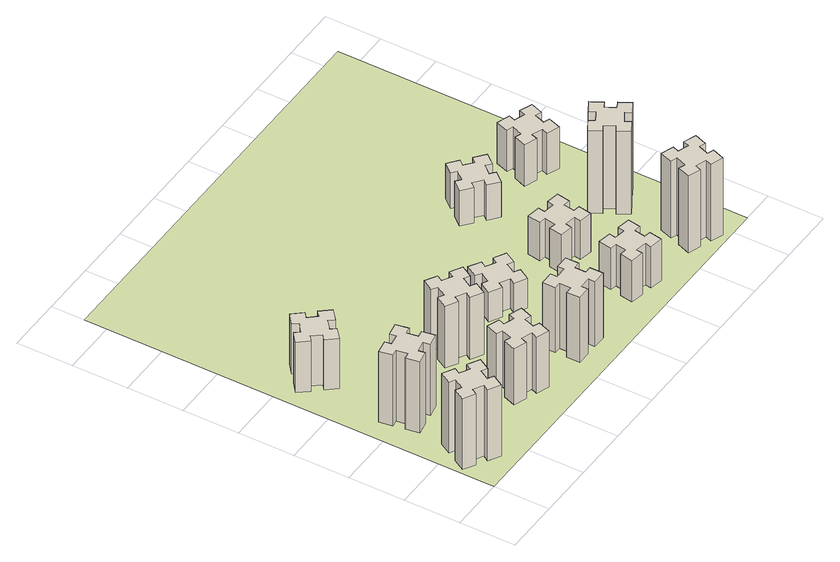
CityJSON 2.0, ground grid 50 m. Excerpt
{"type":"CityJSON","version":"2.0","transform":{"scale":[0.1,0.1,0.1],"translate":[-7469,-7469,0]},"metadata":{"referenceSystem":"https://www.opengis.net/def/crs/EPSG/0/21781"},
"CityObjects":{
"building1":{"type":"Building","attributes":{"class":"1000","function":"1000","usage":"1000","yearOfConstruction":2016,"roofType":"1000","measuredHeight":72,"storeysAboveGround":30,"storeysBelowGround":0},"geometry":[{"type":"Solid","lod":"1","boundaries":[[[[0,1,2,3,4,5,6,7,8,9,10,11,12,13,14,15,16,17,18,19]],[[17,16,20,21]],[[16,15,22,20]],[[15,14,23,22]],[[14,13,24,23]],[[13,12,25,24]],[[12,11,26,25]],[[11,10,27,26]],[[10,9,28,27]],[[9,8,29,28]],[[8,7,30,29]],[[7,6,31,30]],[[6,5,32,31]],[[5,4,33,32]],[[4,3,34,33]],[[3,2,35,34]],[[2,1,36,35]],[[1,0,37,36]],[[0,19,38,37]],[[19,18,39,38]],[[18,17,21,39]],[[24,25,26,27,28,29,30,31,32,33,34,35,36,37,38,39,21,20,22,23]]]]}]},
"building2":{"type":"Building","attributes":{"class":"1000","function":"1000","usage":"1000","yearOfConstruction":2016,"roofType":"1000","measuredHeight":72,"storeysAboveGround":30,"storeysBelowGround":0},"geometry":[{"type":"Solid","lod":"1","boundaries":[[[[40,41,42,43,44,45,46,47,48,49,50,51,52,53,54,55,56,57,58,59]],[[57,56,60,61]],[[56,55,62,60]],[[55,54,63,62]],[[54,53,64,63]],[[53,52,65,64]],[[52,51,66,65]],[[51,50,67,66]],[[50,49,68,67]],[[49,48,69,68]],[[48,47,70,69]],[[47,46,71,70]],[[46,45,72,71]],[[45,44,73,72]],[[44,43,74,73]],[[43,42,75,74]],[[42,41,76,75]],[[41,40,77,76]],[[40,59,78,77]],[[59,58,79,78]],[[58,57,61,79]],[[64,65,66,67,68,69,70,71,72,73,74,75,76,77,78,79,61,60,62,63]]]]}]},
"building3":{"type":"Building","attributes":{"class":"1000","function":"1000","usage":"1000","yearOfConstruction":2016,"roofType":"1000","measuredHeight":51,"storeysAboveGround":30,"storeysBelowGround":0},"geometry":[{"type":"Solid","lod":"1","boundaries":[[[[80,81,82,83,84,85,86,87,88,89,90,91,92,93,94,95,96,97,98,99]],[[97,96,100,101]],[[96,95,102,100]],[[95,94,103,102]],[[94,93,104,103]],[[93,92,105,104]],[[92,91,106,105]],[[91,90,107,106]],[[90,89,108,107]],[[89,88,109,108]],[[88,87,110,109]],[[87,86,111,110]],[[86,85,112,111]],[[85,84,113,112]],[[84,83,114,113]],[[83,82,115,114]],[[82,81,116,115]],[[81,80,117,116]],[[80,99,118,117]],[[99,98,119,118]],[[98,97,101,119]],[[104,105,106,107,108,109,110,111,112,113,114,115,116,117,118,119,101,100,102,103]]]]}]},
"building4":{"type":"Building","attributes":{"class":"1000","function":"1000","usage":"1000","yearOfConstruction":2016,"roofType":"1000","measuredHeight":57,"storeysAboveGround":30,"storeysBelowGround":0},"geometry":[{"type":"Solid","lod":"1","boundaries":[[[[120,121,122,123,124,125,126,127,128,129,130,131,132,133,134,135,136,137,138,139]],[[137,136,140,141]],[[136,135,142,140]],[[135,134,143,142]],[[134,133,144,143]],[[133,132,145,144]],[[132,131,146,145]],[[131,130,147,146]],[[130,129,148,147]],[[129,128,149,148]],[[128,127,150,149]],[[127,126,151,150]],[[126,125,152,151]],[[125,124,153,152]],[[124,123,154,153]],[[123,122,155,154]],[[122,121,156,155]],[[121,120,157,156]],[[120,139,158,157]],[[139,138,159,158]],[[138,137,141,159]],[[144,145,146,147,148,149,150,151,152,153,154,155,156,157,158,159,141,140,142,143]]]]}]},
"building5":{"type":"Building","attributes":{"class":"1000","function":"1000","usage":"1000","yearOfConstruction":2016,"roofType":"1000","measuredHeight":63,"storeysAboveGround":30,"storeysBelowGround":0},"geometry":[{"type":"Solid","lod":"1","boundaries":[[[[160,161,162,163,164,165,166,167,168,169,170,171,172,173,174,175,176,177,178,179]],[[177,176,180,181]],[[176,175,182,180]],[[175,174,183,182]],[[174,173,184,183]],[[173,172,185,184]],[[172,171,186,185]],[[171,170,187,186]],[[170,169,188,187]],[[169,168,189,188]],[[168,167,190,189]],[[167,166,191,190]],[[166,165,192,191]],[[165,164,193,192]],[[164,163,194,193]],[[163,162,195,194]],[[162,161,196,195]],[[161,160,197,196]],[[160,179,198,197]],[[179,178,199,198]],[[178,177,181,199]],[[184,185,186,187,188,189,190,191,192,193,194,195,196,197,198,199,181,180,182,183]]]]}]},
"building6":{"type":"Building","attributes":{"class":"1000","function":"1000","usage":"1000","yearOfConstruction":2016,"roofType":"1000","measuredHeight":66,"storeysAboveGround":30,"storeysBelowGround":0},"geometry":[{"type":"Solid","lod":"1","boundaries":[[[[200,201,202,203,204,205,206,207,208,209,210,211,212,213,214,215,216,217,218,219]],[[217,216,220,221]],[[216,215,222,220]],[[215,214,223,222]],[[214,213,224,223]],[[213,212,225,224]],[[212,211,226,225]],[[211,210,227,226]],[[210,209,228,227]],[[209,208,229,228]],[[208,207,230,229]],[[207,206,231,230]],[[206,205,232,231]],[[205,204,233,232]],[[204,203,234,233]],[[203,202,235,234]],[[202,201,236,235]],[[201,200,237,236]],[[200,219,238,237]],[[219,218,239,238]],[[218,217,221,239]],[[224,225,226,227,228,229,230,231,232,233,234,235,236,237,238,239,221,220,222,223]]]]}]},
"building7":{"type":"Building","attributes":{"class":"1000","function":"1000","usage":"1000","yearOfConstruction":2016,"roofType":"1000","measuredHeight":30,"storeysAboveGround":30,"storeysBelowGround":0},"geometry":[{"type":"Solid","lod":"1","boundaries":[[[[240,241,242,243,244,245,246,247,248,249,250,251,252,253,254,255,256,257,258,259]],[[257,256,260,261]],[[256,255,262,260]],[[255,254,263,262]],[[254,253,264,263]],[[253,252,265,264]],[[252,251,266,265]],[[251,250,267,266]],[[250,249,268,267]],[[249,248,269,268]],[[248,247,270,269]],[[247,246,271,270]],[[246,245,272,271]],[[245,244,273,272]],[[244,243,274,273]],[[243,242,275,274]],[[242,241,276,275]],[[241,240,277,276]],[[240,259,278,277]],[[259,258,279,278]],[[258,257,261,279]],[[264,265,266,267,268,269,270,271,272,273,274,275,276,277,278,279,261,260,262,263]]]]}]},
"building8":{"type":"Building","attributes":{"class":"1000","function":"1000","usage":"1000","yearOfConstruction":2016,"roofType":"1000","measuredHeight":42,"storeysAboveGround":30,"storeysBelowGround":0},"geometry":[{"type":"Solid","lod":"1","boundaries":[[[[280,281,282,283,284,285,286,287,288,289,290,291,292,293,294,295,296,297,298,299]],[[297,296,300,301]],[[296,295,302,300]],[[295,294,303,302]],[[294,293,304,303]],[[293,292,305,304]],[[292,291,306,305]],[[291,290,307,306]],[[290,289,308,307]],[[289,288,309,308]],[[288,287,310,309]],[[287,286,311,310]],[[286,285,312,311]],[[285,284,313,312]],[[284,283,314,313]],[[283,282,315,314]],[[282,281,316,315]],[[281,280,317,316]],[[280,299,318,317]],[[299,298,319,318]],[[298,297,301,319]],[[304,305,306,307,308,309,310,311,312,313,314,315,316,317,318,319,301,300,302,303]]]]}]},
"building9":{"type":"Building","attributes":{"class":"1000","function":"1000","usage":"1000","yearOfConstruction":2016,"roofType":"1000","measuredHeight":39,"storeysAboveGround":30,"storeysBelowGround":0},"geometry":[{"type":"Solid","lod":"1","boundaries":[[[[320,321,322,323,324,325,326,327,328,329,330,331,332,333,334,335,336,337,338,339]],[[337,336,340,341]],[[336,335,342,340]],[[335,334,343,342]],[[334,333,344,343]],[[333,332,345,344]],[[332,331,346,345]],[[331,330,347,346]],[[330,329,348,347]],[[329,328,349,348]],[[328,327,350,349]],[[327,326,351,350]],[[326,325,352,351]],[[325,324,353,352]],[[324,323,354,353]],[[323,322,355,354]],[[322,321,356,355]],[[321,320,357,356]],[[320,339,358,357]],[[339,338,359,358]],[[338,337,341,359]],[[344,345,346,347,348,349,350,351,352,353,354,355,356,357,358,359,341,340,342,343]]]]}]},
"building10":{"type":"Building","attributes":{"class":"1000","function":"1000","usage":"1000","yearOfConstruction":2016,"roofType":"1000","measuredHeight":36,"storeysAboveGround":30,"storeysBelowGround":0},"geometry":[{"type":"Solid","lod":"1","boundaries":[[[[360,361,362,363,364,365,366,367,368,369,370,371,372,373,374,375,376,377,378,379]],[[377,376,380,381]],[[376,375,382,380]],[[375,374,383,382]],[[374,373,384,383]],[[373,372,385,384]],[[372,371,386,385]],[[371,370,387,386]],[[370,369,388,387]],[[369,368,389,388]],[[368,367,390,389]],[[367,366,391,390]],[[366,365,392,391]],[[365,364,393,392]],[[364,363,394,393]],[[363,362,395,394]],[[362,361,396,395]],[[361,360,397,396]],[[360,379,398,397]],[[379,378,399,398]],[[378,377,381,399]],[[384,385,386,387,388,389,390,391,392,393,394,395,396,397,398,399,381,380,382,383]]]]}]},
"building11":{"type":"Building","attributes":{"class":"1000","function":"1000","usage":"1000","yearOfConstruction":2016,"roofType":"1000","measuredHeight":78,"storeysAboveGround":30,"storeysBelowGround":0},"geometry":[{"type":"Solid","lod":"1","boundaries":[[[[400,401,402,403,404,405,406,407,408,409,410,411,412,413,414,415,416,417,418,419]],[[417,416,420,421]],[[416,415,422,420]],[[415,414,423,422]],[[414,413,424,423]],[[413,412,425,424]],[[412,411,426,425]],[[411,410,427,426]],[[410,409,428,427]],[[409,408,429,428]],[[408,407,430,429]],[[407,406,431,430]],[[406,405,432,431]],[[405,404,433,432]],[[404,403,434,433]],[[403,402,435,434]],[[402,401,436,435]],[[401,400,437,436]],[[400,419,438,437]],[[419,418,439,438]],[[418,417,421,439]],[[424,425,426,427,428,429,430,431,432,433,434,435,436,437,438,439,421,420,422,423]]]]}]},
"building12":{"type":"Building","attributes":{"class":"1000","function":"1000","usage":"1000","yearOfConstruction":2016,"roofType":"1000","measuredHeight":84,"storeysAboveGround":30,"storeysBelowGround":0},"geometry":[{"type":"Solid","lod":"1","boundaries":[[[[440,441,442,443,444,445,446,447,448,449,450,451,452,453,454,455,456,457,458,459]],[[457,456,460,461]],[[456,455,462,460]],[[455,454,463,462]],[[454,453,464,463]],[[453,452,465,464]],[[452,451,466,465]],[[451,450,467,466]],[[450,449,468,467]],[[449,448,469,468]],[[448,447,470,469]],[[447,446,471,470]],[[446,445,472,471]],[[445,444,473,472]],[[444,443,474,473]],[[443,442,475,474]],[[442,441,476,475]],[[441,440,477,476]],[[440,459,478,477]],[[459,458,479,478]],[[458,457,461,479]],[[464,465,466,467,468,469,470,471,472,473,474,475,476,477,478,479,461,460,462,463]]]]}]},
"building13":{"type":"Building","attributes":{"class":"1000","function":"1000","usage":"1000","yearOfConstruction":2016,"roofType":"1000","measuredHeight":42,"storeysAboveGround":30,"storeysBelowGround":0},"geometry":[{"type":"Solid","lod":"1","boundaries":[[[[480,481,482,483,484,485,486,487,488,489,490,491,492,493,494,495,496,497,498,499]],[[497,496,500,501]],[[496,495,502,500]],[[495,494,503,502]],[[494,493,504,503]],[[493,492,505,504]],[[492,491,506,505]],[[491,490,507,506]],[[490,489,508,507]],[[489,488,509,508]],[[488,487,510,509]],[[487,486,511,510]],[[486,485,512,511]],[[485,484,513,512]],[[484,483,514,513]],[[483,482,515,514]],[[482,481,516,515]],[[481,480,517,516]],[[480,499,518,517]],[[499,498,519,518]],[[498,497,501,519]],[[504,505,506,507,508,509,510,511,512,513,514,515,516,517,518,519,501,500,502,503]]]]}]},
"landuse1":{"type":"LandUse","attributes":{"name":"plot1","function":"1010"},"geometry":[{"type":"MultiSurface","lod":"1","boundaries":[[[520,521,522,523]]]}]}
},
"vertices":[
[177,305,0],[264,255,0],[234,203,0],[338,143,0],[398,247,0],[346,277,0],[396,364,0],[448,334,0],[508,438,0],[404,498,0],[374,446,0],[287,496,0],[317,548,0],[213,608,0],[153,504,0],[205,474,0],[155,387,0],[103,417,0],[43,313,0],[147,253,0],[155,387,720],[103,417,720],[205,474,720],[153,504,720],[213,608,720],[317,548,720],[287,496,720],[374,446,720],[404,498,720],[508,438,720],[448,334,720],[396,364,720],[346,277,720],[398,247,720],[338,143,720],[234,203,720],[264,255,720],[177,305,720],[147,253,720],[43,313,720],
[345,898,0],[444,916,0],[454,857,0],[572,877,0],[551,996,0],[492,985,0],[475,1084,0],[534,1094,0],[513,1212,0],[395,1191,0],[405,1132,0],[307,1115,0],[297,1174,0],[178,1153,0],[199,1035,0],[258,1045,0],[276,947,0],[217,937,0],[237,818,0],[356,839,0],[276,947,720],[217,937,720],[258,1045,720],[199,1035,720],[178,1153,720],[297,1174,720],[307,1115,720],[405,1132,720],[395,1191,720],[513,1212,720],[534,1094,720],[475,1084,720],[492,985,720],[551,996,720],[572,877,720],[454,857,720],[444,916,720],[345,898,720],[356,839,720],[237,818,720],
[492,1888,0],[427,1964,0],[473,2003,0],[396,2095,0],[304,2018,0],[343,1972,0],[266,1907,0],[228,1953,0],[136,1876,0],[213,1784,0],[259,1823,0],[323,1746,0],[277,1708,0],[354,1616,0],[446,1693,0],[408,1739,0],[484,1803,0],[523,1757,0],[615,1834,0],[538,1926,0],[484,1803,510],[523,1757,510],[408,1739,510],[446,1693,510],[354,1616,510],[277,1708,510],[323,1746,510],[259,1823,510],[213,1784,510],[136,1876,510],[228,1953,510],[266,1907,510],[343,1972,510],[304,2018,510],[396,2095,510],[473,2003,510],[427,1964,510],[492,1888,510],[538,1926,510],[615,1834,510],
[1202,391,0],[1236,485,0],[1292,464,0],[1333,577,0],[1220,618,0],[1200,562,0],[1106,596,0],[1127,652,0],[1014,693,0],[973,580,0],[1029,560,0],[995,466,0],[939,487,0],[897,374,0],[1010,333,0],[1031,389,0],[1125,355,0],[1104,299,0],[1217,257,0],[1258,370,0],[1125,355,570],[1104,299,570],[1031,389,570],[1010,333,570],[897,374,570],[939,487,570],[995,466,570],[1029,560,570],[973,580,570],[1014,693,570],[1127,652,570],[1106,596,570],[1200,562,570],[1220,618,570],[1333,577,570],[1292,464,570],[1236,485,570],[1202,391,570],[1258,370,570],[1217,257,570],
[1286,1017,0],[1336,1104,0],[1388,1074,0],[1448,1178,0],[1344,1238,0],[1314,1186,0],[1227,1236,0],[1257,1288,0],[1153,1348,0],[1093,1244,0],[1145,1214,0],[1095,1127,0],[1043,1157,0],[983,1053,0],[1087,993,0],[1117,1045,0],[1204,995,0],[1174,943,0],[1278,883,0],[1338,987,0],[1204,995,630],[1174,943,630],[1117,1045,630],[1087,993,630],[983,1053,630],[1043,1157,630],[1095,1127,630],[1145,1214,630],[1093,1244,630],[1153,1348,630],[1257,1288,630],[1227,1236,630],[1314,1186,630],[1344,1238,630],[1448,1178,630],[1388,1074,630],[1336,1104,630],[1286,1017,630],[1338,987,630],[1278,883,630],
[1865,325,0],[1865,425,0],[1925,425,0],[1925,545,0],[1805,545,0],[1805,485,0],[1705,485,0],[1705,545,0],[1585,545,0],[1585,425,0],[1645,425,0],[1645,325,0],[1585,325,0],[1585,205,0],[1705,205,0],[1705,265,0],[1805,265,0],[1805,205,0],[1925,205,0],[1925,325,0],[1805,265,660],[1805,205,660],[1705,265,660],[1705,205,660],[1585,205,660],[1585,325,660],[1645,325,660],[1645,425,660],[1585,425,660],[1585,545,660],[1705,545,660],[1705,485,660],[1805,485,660],[1805,545,660],[1925,545,660],[1925,425,660],[1865,425,660],[1865,325,660],[1925,325,660],[1925,205,660],
[1757,1045,0],[1844,995,0],[1814,943,0],[1918,883,0],[1978,987,0],[1926,1017,0],[1976,1104,0],[2028,1074,0],[2088,1178,0],[1984,1238,0],[1954,1186,0],[1867,1236,0],[1897,1288,0],[1793,1348,0],[1733,1244,0],[1785,1214,0],[1735,1127,0],[1683,1157,0],[1623,1053,0],[1727,993,0],[1735,1127,300],[1683,1157,300],[1785,1214,300],[1733,1244,300],[1793,1348,300],[1897,1288,300],[1867,1236,300],[1954,1186,300],[1984,1238,300],[2088,1178,300],[2028,1074,300],[1976,1104,300],[1926,1017,300],[1978,987,300],[1918,883,300],[1814,943,300],[1844,995,300],[1757,1045,300],[1727,993,300],[1623,1053,300],
[2527,276,0],[2625,258,0],[2615,199,0],[2733,178,0],[2754,297,0],[2695,307,0],[2712,405,0],[2771,395,0],[2792,513,0],[2674,534,0],[2664,475,0],[2565,492,0],[2576,551,0],[2457,572,0],[2437,454,0],[2496,444,0],[2478,345,0],[2419,356,0],[2398,237,0],[2517,217,0],[2478,345,420],[2419,356,420],[2496,444,420],[2437,454,420],[2457,572,420],[2576,551,420],[2565,492,420],[2664,475,420],[2674,534,420],[2792,513,420],[2771,395,420],[2712,405,420],[2695,307,420],[2754,297,420],[2733,178,420],[2615,199,420],[2625,258,420],[2527,276,420],[2517,217,420],[2398,237,420],
[2496,1084,0],[2478,985,0],[2419,996,0],[2398,877,0],[2517,857,0],[2527,916,0],[2625,898,0],[2615,839,0],[2733,818,0],[2754,937,0],[2695,947,0],[2712,1045,0],[2771,1035,0],[2792,1153,0],[2674,1174,0],[2664,1115,0],[2565,1132,0],[2576,1191,0],[2457,1212,0],[2437,1094,0],[2565,1132,390],[2576,1191,390],[2664,1115,390],[2674,1174,390],[2792,1153,390],[2771,1035,390],[2712,1045,390],[2695,947,390],[2754,937,390],[2733,818,390],[2615,839,390],[2625,898,390],[2527,916,390],[2517,857,390],[2398,877,390],[2419,996,390],[2478,985,390],[2496,1084,390],[2437,1094,390],[2457,1212,390],
[2747,1746,0],[2812,1823,0],[2858,1784,0],[2935,1876,0],[2843,1953,0],[2804,1907,0],[2728,1972,0],[2766,2018,0],[2674,2095,0],[2597,2003,0],[2643,1964,0],[2579,1888,0],[2533,1926,0],[2456,1834,0],[2548,1757,0],[2586,1803,0],[2663,1739,0],[2624,1693,0],[2716,1616,0],[2793,1708,0],[2663,1739,360],[2624,1693,360],[2586,1803,360],[2548,1757,360],[2456,1834,360],[2533,1926,360],[2579,1888,360],[2643,1964,360],[2597,2003,360],[2674,2095,360],[2766,2018,360],[2728,1972,360],[2804,1907,360],[2843,1953,360],[2935,1876,360],[2858,1784,360],[2812,1823,360],[2747,1746,360],[2793,1708,360],[2716,1616,360],
[3422,191,0],[3456,285,0],[3512,264,0],[3553,377,0],[3440,418,0],[3420,362,0],[3326,396,0],[3347,452,0],[3234,493,0],[3193,380,0],[3249,360,0],[3215,266,0],[3159,287,0],[3117,174,0],[3230,133,0],[3251,189,0],[3345,155,0],[3324,99,0],[3437,57,0],[3478,170,0],[3345,155,780],[3324,99,780],[3251,189,780],[3230,133,780],[3117,174,780],[3159,287,780],[3215,266,780],[3249,360,780],[3193,380,780],[3234,493,780],[3347,452,780],[3326,396,780],[3420,362,780],[3440,418,780],[3553,377,780],[3512,264,780],[3456,285,780],[3422,191,780],[3478,170,780],[3437,57,780],
[3215,1004,0],[3265,917,0],[3213,887,0],[3273,783,0],[3377,843,0],[3347,895,0],[3434,945,0],[3464,893,0],[3568,953,0],[3508,1057,0],[3456,1027,0],[3406,1114,0],[3458,1144,0],[3398,1248,0],[3294,1188,0],[3324,1136,0],[3237,1086,0],[3207,1138,0],[3103,1078,0],[3163,974,0],[3237,1086,840],[3207,1138,840],[3324,1136,840],[3294,1188,840],[3398,1248,840],[3458,1144,840],[3406,1114,840],[3456,1027,840],[3508,1057,840],[3568,953,840],[3464,893,840],[3434,945,840],[3347,895,840],[3377,843,840],[3273,783,840],[3213,887,840],[3265,917,840],[3215,1004,840],[3163,974,840],[3103,1078,840],
[3420,1842,0],[3326,1876,0],[3347,1932,0],[3234,1973,0],[3193,1860,0],[3249,1840,0],[3215,1746,0],[3159,1767,0],[3117,1654,0],[3230,1613,0],[3251,1669,0],[3345,1635,0],[3324,1579,0],[3437,1537,0],[3478,1650,0],[3422,1671,0],[3456,1765,0],[3512,1744,0],[3553,1857,0],[3440,1898,0],[3456,1765,420],[3512,1744,420],[3422,1671,420],[3478,1650,420],[3437,1537,420],[3324,1579,420],[3345,1635,420],[3251,1669,420],[3230,1613,420],[3117,1654,420],[3159,1767,420],[3215,1746,420],[3249,1840,420],[3193,1860,420],[3234,1973,420],[3347,1932,420],[3326,1876,420],[3420,1842,420],[3440,1898,420],[3553,1857,420],
[5,3705,0],[3705,3705,0],[3705,5,0],[5,5,0]
]}
